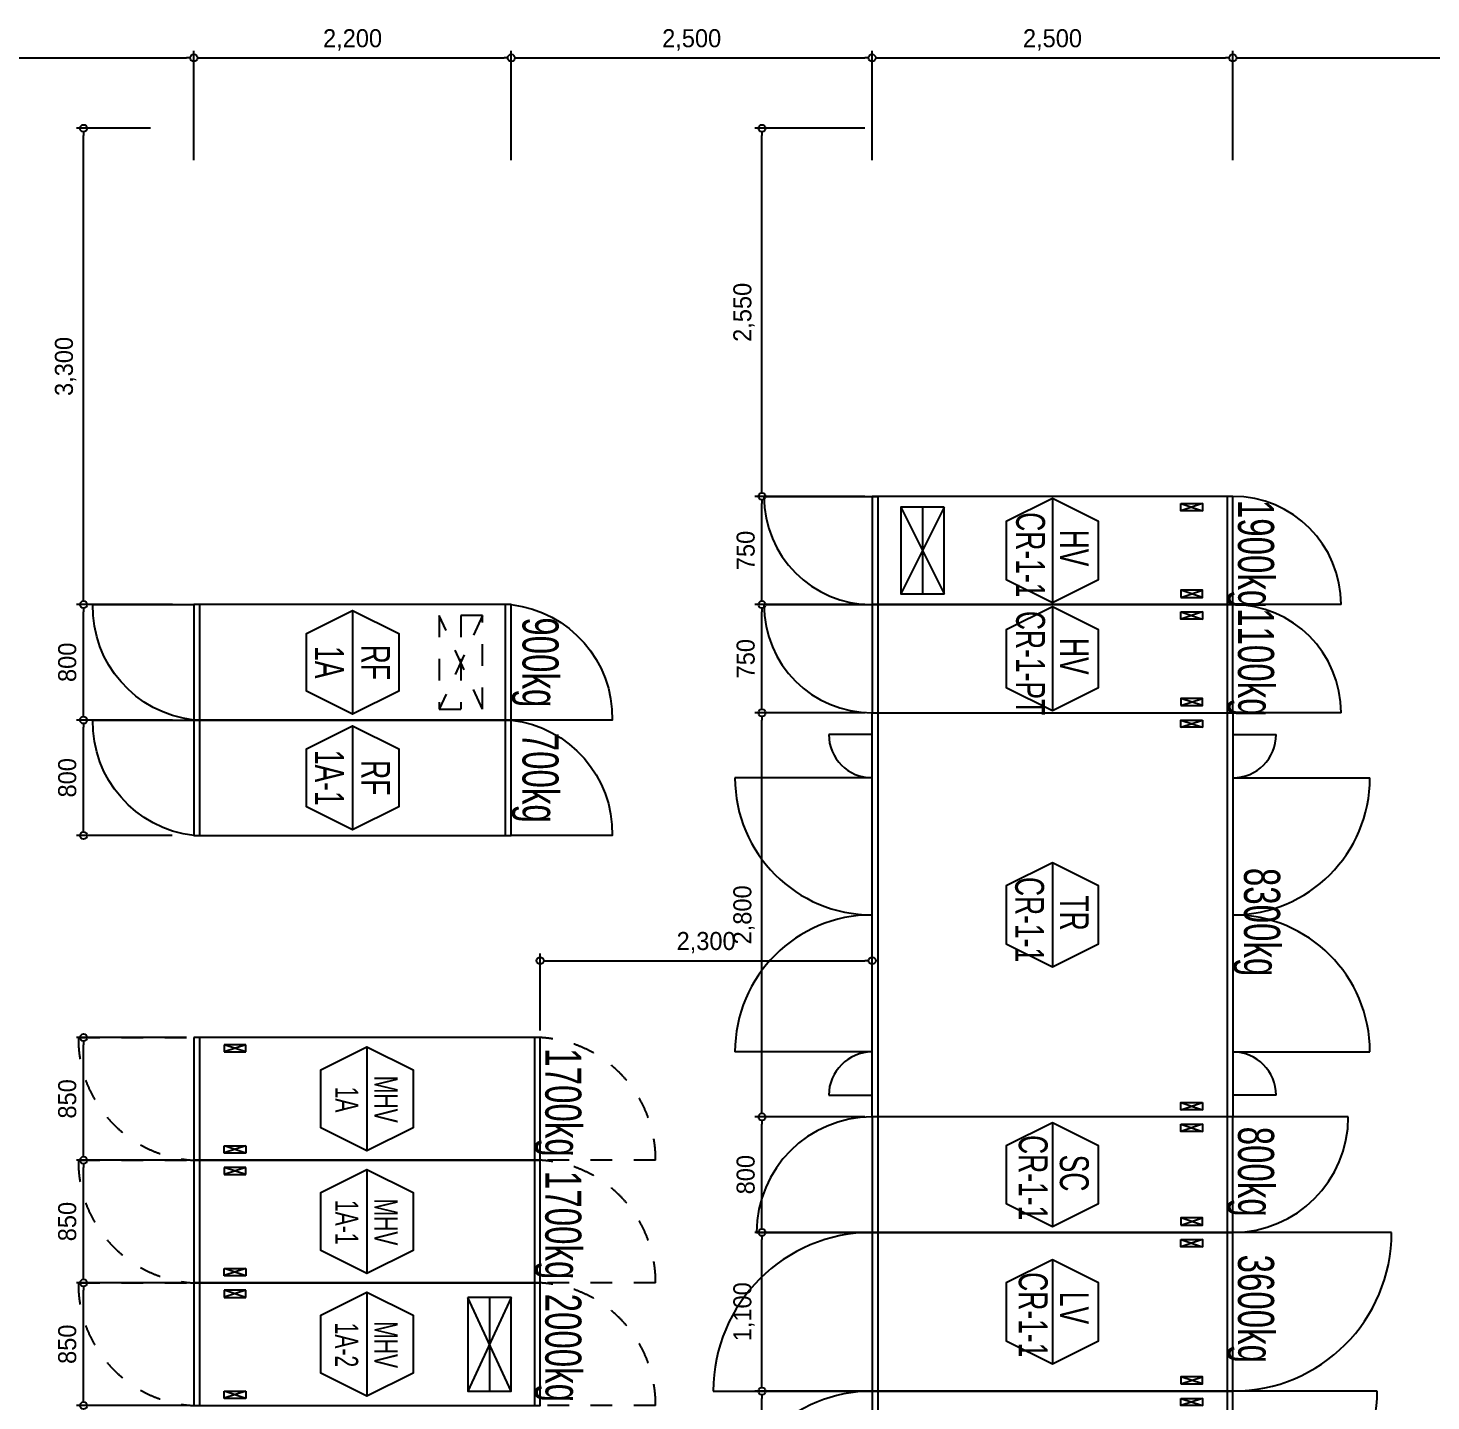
# Model space of a CAD drawing. Header units: millimetres. Extents: x 89978 to 501025, y -351975 to 835730.
# Drawn here: x 110005 to 119726, y -220713 to -211200 of the extents above; entities that cross this region are included whole.
import ezdxf
from ezdxf.enums import TextEntityAlignment as Align

# ---------------------------------------------------------------- set-up
doc = ezdxf.new("R2010")
doc.units = ezdxf.units.MM
doc.header["$LTSCALE"] = 150
doc.linetypes.add('D1', pattern=[3, 1, -1, 1])
doc.layers.get('Defpoints').update_dxf_attribs({"color": 150})
for name, color, linetype in [('------00 Switch Gear', 3, 'Continuous'), ('------00 Switch Gear_Number', 1, 'Continuous'), ('-----36 Dimension', 1, 'Continuous'), ('20251030_전기하중검토', 241, 'Continuous'), ('e-panel-name', 7, 'Continuous')]:
    doc.layers.add(name, color=color, linetype=linetype)
doc.layers.add('NOPLOT', color=191, linetype='Continuous', plot=False)
doc.styles.add('ELEC', font='')
doc.styles.get('ELEC').set_extended_font_data('Dotum')
doc.dimstyles.new('ELEC', dxfattribs={"dimscale": 100, "dimtxt": 2, "dimasz": 1, "dimexe": 2, "dimexo": 1, "dimgap": 1, "dimtad": 1, "dimdec": 0, "dimrnd": 0.25, "dimzin": 9, "dimdsep": 32, "dimlunit": 6, "dimtxsty": 'ELEC', "dimblk": 'Z_DOT', "dimcen": 3, "dimclrd": 7, "dimclre": 7, "dimclrt": 3, "dimadec": 0, "dimazin": 0, "dimtfac": 1, "dimtdec": 0, "dimtix": 1, "dimtmove": 2, "dimatfit": 1, "dimfxl": 1, "dimarcsym": 0})

# ---------------------------------------------------------------- blocks, each defined once
blk = doc.blocks.new('_DOTBLANK')
at = {"color": 0, "linetype": 'ByBlock'}
blk.add_line((-0.5, 0), (-1, 0), dxfattribs=at)
blk.add_circle((0, 0), 0.5, dxfattribs=at)
blk = doc.blocks.new('*D707')
at = {"layer": '-----36 Dimension', "color": 0, "lineweight": -2, "transparency": 16777216}
for p, q in [((111006.7, -215995), (110339.8, -215995)), ((110389.8, -216745), (110389.8, -216045)), ((111003.6, -216795), (110339.8, -216795))]:
    blk.add_line(p, q, dxfattribs=at)
at = {"layer": 'Defpoints', "color": 0, "transparency": 16777216}
for p in [(110389.8, -215995), (111056.7, -215995, 0), (111053.6, -216795, 0)]:
    blk.add_point(p, dxfattribs=at)
at = {"layer": '-----36 Dimension', "color": 0, "lineweight": -2, "transparency": 16777216, "xscale": 50, "yscale": 50, "zscale": 50}
for p, rotation in [((110389.8, -215995), 90), ((110389.8, -216795), 270)]:
    blk.add_blockref('_DOTBLANK', p, dxfattribs=dict(at, rotation=rotation))
at = {"layer": '-----36 Dimension', "color": 0, "transparency": 16777216, "insert": (110277.2, -216395), "char_height": 125, "attachment_point": 5, "rotation": 90, "style": 'ELEC'}
blk.add_mtext('800', dxfattribs=at)
blk = doc.blocks.new('Z_DOT')
for p, q in [((0, -2), (0, 2)), ((-2, 0), (2, 0))]:
    blk.add_line(p, q)
for radius in [2.5, 1.25]:
    blk.add_circle((0, 0), radius)
blk = doc.blocks.new('*D708')
at = {"layer": '-----36 Dimension', "color": 0, "lineweight": -2, "transparency": 16777216}
for p, q in [((111006.7, -215195), (110339.8, -215195)), ((110389.8, -215945), (110389.8, -215245)), ((111003.6, -215995), (110339.8, -215995))]:
    blk.add_line(p, q, dxfattribs=at)
at = {"layer": 'Defpoints', "color": 0, "transparency": 16777216}
for p in [(110389.8, -215195), (111056.7, -215195, 0), (111053.6, -215995, 0)]:
    blk.add_point(p, dxfattribs=at)
at = {"layer": '-----36 Dimension', "color": 0, "lineweight": -2, "transparency": 16777216, "xscale": 50, "yscale": 50, "zscale": 50}
for p, rotation in [((110389.8, -215195), 90), ((110389.8, -215995), 270)]:
    blk.add_blockref('_DOTBLANK', p, dxfattribs=dict(at, rotation=rotation))
at = {"layer": '-----36 Dimension', "color": 0, "transparency": 16777216, "insert": (110277.2, -215595), "char_height": 125, "attachment_point": 5, "rotation": 90, "style": 'ELEC'}
blk.add_mtext('800', dxfattribs=at)
blk = doc.blocks.new('850X2400')
at = {"layer": '------00 Switch Gear'}
for p, q in [((-2360, 850), (-2360, 0)), ((-40, 850), (-40, 0))]:
    blk.add_line(p, q, dxfattribs=at)
at = {"layer": '------00 Switch Gear', "linetype": 'D1'}
for p, q in [((-2040, 800), (-2190, 750)), ((-2040, 750), (-2190, 800)), ((-2040, 50), (-2190, 100)), ((-2040, 100), (-2190, 50))]:
    blk.add_line(p, q, dxfattribs=at)
at = {"layer": '------00 Switch Gear'}
blk.add_lwpolyline([(-2400, 850), (-2400, 0), (0, 0), (0, 850)], close=True, dxfattribs=at)
at = {"layer": '------00 Switch Gear', "linetype": 'D1'}
for points in [[(-2190, 800), (-2190, 750), (-2040, 750), (-2040, 800)], [(-2190, 50), (-2190, 100), (-2040, 100), (-2040, 50)]]:
    blk.add_lwpolyline(points, close=True, dxfattribs=at)
at = {"layer": 'NOPLOT', "linetype": 'D1'}
for p, q in [((-3200, 850), (-2400, 850)), ((800, 0), (0, 0))]:
    blk.add_line(p, q, dxfattribs=at)
for centre, start, end in [((-2356, 842.9), 179.51561, 267.01298), ((-44, 7.1), 359.51561, 87.01298)]:
    blk.add_arc(centre, 844, start, end, dxfattribs=at)
blk = doc.blocks.new('1100X2500')
at = {"layer": '------00 Switch Gear'}
for p, q in [((-2460, 1100), (-2460, 0)), ((1100, 1100), (-42, 1100)), ((-40, 1100), (-40, 0)), ((-210, 1050), (-360, 1000)), ((-360, 1050), (-210, 1000)), ((-210, 50), (-360, 100)), ((-360, 50), (-210, 100)), ((-3600, 0), (-2458, 0))]:
    blk.add_line(p, q, dxfattribs=at)
at = {"layer": '------00 Switch Gear', "elevation": 0}
for points in [[(-2500, 1100), (-2500, 0), (0, 0), (0, 1100)], [(-360, 1050), (-210, 1050), (-210, 1000), (-360, 1000)], [(-360, 50), (-210, 50), (-210, 100), (-360, 100)]]:
    blk.add_lwpolyline(points, close=True, dxfattribs=at)
at = {"layer": '------00 Switch Gear'}
for centre, start, end in [((-2500, 0), 90, 180), ((0, 1100), 270, 0)]:
    blk.add_arc(centre, 1100, start, end, dxfattribs=at)
blk = doc.blocks.new('800X2500')
at = {"layer": '------00 Switch Gear'}
for p, q in [((-2460, 800), (-2460, 0)), ((800, 800), (-42, 800)), ((-40, 800), (-40, 0)), ((-210, 750), (-360, 700)), ((-360, 750), (-210, 700)), ((-210, 50), (-360, 100)), ((-360, 50), (-210, 100)), ((-3300, 0), (-2458, 0))]:
    blk.add_line(p, q, dxfattribs=at)
for points in [[(-2500, 800), (-2500, 0), (0, 0), (0, 800)], [(-360, 750), (-210, 750), (-210, 700), (-360, 700)], [(-360, 50), (-210, 50), (-210, 100), (-360, 100)]]:
    blk.add_lwpolyline(points, close=True, dxfattribs=at)
for centre, start, end in [((-2500, 0), 90, 180), ((0, 800), 270, 0)]:
    blk.add_arc(centre, 800, start, end, dxfattribs=at)
blk = doc.blocks.new('*D750')
at = {"layer": '-----36 Dimension', "color": 0, "lineweight": -2, "transparency": 16777216}
for p, q in [((115803.6, -218745), (115040.8, -218745)), ((115090.8, -219495), (115090.8, -218795)), ((115801.4, -219545), (115040.8, -219545))]:
    blk.add_line(p, q, dxfattribs=at)
at = {"layer": 'Defpoints', "color": 0, "transparency": 16777216}
for p in [(115090.8, -218745), (115853.6, -218745), (115851.4, -219545)]:
    blk.add_point(p, dxfattribs=at)
at = {"layer": '-----36 Dimension', "color": 0, "lineweight": -2, "transparency": 16777216, "xscale": 50, "yscale": 50, "zscale": 50}
for p, rotation in [((115090.8, -218745), 90), ((115090.8, -219545), 270)]:
    blk.add_blockref('_DOTBLANK', p, dxfattribs=dict(at, rotation=rotation))
at = {"layer": '-----36 Dimension', "color": 0, "transparency": 16777216, "insert": (114978.2, -219145), "char_height": 125, "attachment_point": 5, "rotation": 90, "style": 'ELEC'}
blk.add_mtext('800', dxfattribs=at)
blk = doc.blocks.new('*D754')
at = {"layer": '-----36 Dimension', "color": 0, "lineweight": -2, "transparency": 16777216}
for p, q in [((115803.6, -219545), (115040.8, -219545)), ((115090.8, -220595), (115090.8, -219595)), ((115803.6, -220645), (115040.8, -220645))]:
    blk.add_line(p, q, dxfattribs=at)
at = {"layer": 'Defpoints', "color": 0, "transparency": 16777216}
for p in [(115090.8, -219545), (115853.6, -219545), (115853.6, -220645)]:
    blk.add_point(p, dxfattribs=at)
at = {"layer": '-----36 Dimension', "color": 0, "lineweight": -2, "transparency": 16777216, "xscale": 50, "yscale": 50, "zscale": 50}
for p, rotation in [((115090.8, -219545), 90), ((115090.8, -220645), 270)]:
    blk.add_blockref('_DOTBLANK', p, dxfattribs=dict(at, rotation=rotation))
at = {"layer": '-----36 Dimension', "color": 0, "transparency": 16777216, "insert": (114966.2, -220095), "char_height": 125, "attachment_point": 5, "rotation": 90, "style": 'ELEC'}
blk.add_mtext('1,100', dxfattribs=at)
blk = doc.blocks.new('750X2500')
at = {"layer": '------00 Switch Gear'}
for p, q in [((-3250, 750), (-2458, 750)), ((-2460, 750), (-2460, 0)), ((-210, 700), (-360, 650)), ((-360, 700), (-210, 650)), ((-40, 750), (-40, 0)), ((-210, 50), (-360, 100)), ((-360, 50), (-210, 100)), ((750, 0), (-42, 0))]:
    blk.add_line(p, q, dxfattribs=at)
for points in [[(-2500, 750), (-2500, 0), (0, 0), (0, 750)], [(-360, 700), (-210, 700), (-210, 650), (-360, 650)], [(-360, 50), (-210, 50), (-210, 100), (-360, 100)]]:
    blk.add_lwpolyline(points, close=True, dxfattribs=at)
for centre, start, end in [((-2500, 750), 180, 270), ((0, 0), 0, 90)]:
    blk.add_arc(centre, 750, start, end, dxfattribs=at)
blk = doc.blocks.new('*D719')
at = {"layer": '-----36 Dimension', "color": 0, "lineweight": -2, "transparency": 16777216}
for p, q in [((115803.6, -215195), (115040.8, -215195)), ((115090.8, -215895), (115090.8, -215245)), ((115804.6, -215945), (115040.8, -215945))]:
    blk.add_line(p, q, dxfattribs=at)
at = {"layer": 'Defpoints', "color": 0, "transparency": 16777216}
for p in [(115090.8, -215195), (115853.6, -215195), (115854.6, -215945)]:
    blk.add_point(p, dxfattribs=at)
at = {"layer": '-----36 Dimension', "color": 0, "lineweight": -2, "transparency": 16777216, "xscale": 50, "yscale": 50, "zscale": 50}
for p, rotation in [((115090.8, -215195), 90), ((115090.8, -215945), 270)]:
    blk.add_blockref('_DOTBLANK', p, dxfattribs=dict(at, rotation=rotation))
at = {"layer": '-----36 Dimension', "color": 0, "transparency": 16777216, "insert": (114978.2, -215570), "char_height": 125, "attachment_point": 5, "rotation": 90, "style": 'ELEC'}
blk.add_mtext('750', dxfattribs=at)
blk = doc.blocks.new('*D720')
at = {"layer": '-----36 Dimension', "color": 0, "lineweight": -2, "transparency": 16777216}
for p, q in [((115803.6, -214445), (115040.8, -214445)), ((115090.8, -215145), (115090.8, -214495)), ((115803.6, -215195), (115040.8, -215195))]:
    blk.add_line(p, q, dxfattribs=at)
at = {"layer": 'Defpoints', "color": 0, "transparency": 16777216}
for p in [(115090.8, -214445), (115853.6, -214445), (115853.6, -215195)]:
    blk.add_point(p, dxfattribs=at)
at = {"layer": '-----36 Dimension', "color": 0, "lineweight": -2, "transparency": 16777216, "xscale": 50, "yscale": 50, "zscale": 50}
for p, rotation in [((115090.8, -214445), 90), ((115090.8, -215195), 270)]:
    blk.add_blockref('_DOTBLANK', p, dxfattribs=dict(at, rotation=rotation))
at = {"layer": '-----36 Dimension', "color": 0, "transparency": 16777216, "insert": (114978.2, -214820), "char_height": 125, "attachment_point": 5, "rotation": 90, "style": 'ELEC'}
blk.add_mtext('750', dxfattribs=at)
blk = doc.blocks.new('*D723')
at = {"layer": '-----36 Dimension', "color": 0, "lineweight": -2, "transparency": 16777216}
for p, q in [((111103.6, -219895), (110339.8, -219895)), ((110389.8, -220695), (110389.8, -219945)), ((111103.6, -220745), (110339.8, -220745))]:
    blk.add_line(p, q, dxfattribs=at)
at = {"layer": 'Defpoints', "color": 0, "transparency": 16777216}
for p in [(110389.8, -219895), (111153.6, -219895), (111153.6, -220745)]:
    blk.add_point(p, dxfattribs=at)
at = {"layer": '-----36 Dimension', "color": 0, "lineweight": -2, "transparency": 16777216, "xscale": 50, "yscale": 50, "zscale": 50}
for p, rotation in [((110389.8, -219895), 90), ((110389.8, -220745), 270)]:
    blk.add_blockref('_DOTBLANK', p, dxfattribs=dict(at, rotation=rotation))
at = {"layer": '-----36 Dimension', "color": 0, "transparency": 16777216, "insert": (110277.2, -220320), "char_height": 125, "attachment_point": 5, "rotation": 90, "style": 'ELEC'}
blk.add_mtext('850', dxfattribs=at)
blk = doc.blocks.new('*D724')
at = {"layer": '-----36 Dimension', "color": 0, "lineweight": -2, "transparency": 16777216}
for p, q in [((111103.6, -219045), (110339.8, -219045)), ((110389.8, -219845), (110389.8, -219095)), ((111103.6, -219895), (110339.8, -219895))]:
    blk.add_line(p, q, dxfattribs=at)
at = {"layer": 'Defpoints', "color": 0, "transparency": 16777216}
for p in [(110389.8, -219045), (111153.6, -219045), (111153.6, -219895)]:
    blk.add_point(p, dxfattribs=at)
at = {"layer": '-----36 Dimension', "color": 0, "lineweight": -2, "transparency": 16777216, "xscale": 50, "yscale": 50, "zscale": 50}
for p, rotation in [((110389.8, -219045), 90), ((110389.8, -219895), 270)]:
    blk.add_blockref('_DOTBLANK', p, dxfattribs=dict(at, rotation=rotation))
at = {"layer": '-----36 Dimension', "color": 0, "transparency": 16777216, "insert": (110277.2, -219470), "char_height": 125, "attachment_point": 5, "rotation": 90, "style": 'ELEC'}
blk.add_mtext('850', dxfattribs=at)
blk = doc.blocks.new('*D725')
at = {"layer": '-----36 Dimension', "color": 0, "lineweight": -2, "transparency": 16777216}
for p, q in [((111103.6, -218195), (110339.8, -218195)), ((110389.8, -218995), (110389.8, -218245)), ((111103.6, -219045), (110339.8, -219045))]:
    blk.add_line(p, q, dxfattribs=at)
at = {"layer": 'Defpoints', "color": 0, "transparency": 16777216}
for p in [(110389.8, -218195), (111153.6, -218195), (111153.6, -219045)]:
    blk.add_point(p, dxfattribs=at)
at = {"layer": '-----36 Dimension', "color": 0, "lineweight": -2, "transparency": 16777216, "xscale": 50, "yscale": 50, "zscale": 50}
for p, rotation in [((110389.8, -218195), 90), ((110389.8, -219045), 270)]:
    blk.add_blockref('_DOTBLANK', p, dxfattribs=dict(at, rotation=rotation))
at = {"layer": '-----36 Dimension', "color": 0, "transparency": 16777216, "insert": (110277.2, -218620), "char_height": 125, "attachment_point": 5, "rotation": 90, "style": 'ELEC'}
blk.add_mtext('850', dxfattribs=at)
blk = doc.blocks.new('*D727')
at = {"layer": '-----36 Dimension', "color": 0, "lineweight": -2, "transparency": 16777216}
for p, q in [((115803.6, -220645), (115040.8, -220645)), ((115090.8, -221595), (115090.8, -220695)), ((115803.6, -221645), (115040.8, -221645))]:
    blk.add_line(p, q, dxfattribs=at)
at = {"layer": 'Defpoints', "color": 0, "transparency": 16777216}
for p in [(115090.8, -220645), (115853.6, -220645), (115853.6, -221645)]:
    blk.add_point(p, dxfattribs=at)
at = {"layer": '-----36 Dimension', "color": 0, "lineweight": -2, "transparency": 16777216, "xscale": 50, "yscale": 50, "zscale": 50}
for p, rotation in [((115090.8, -220645), 90), ((115090.8, -221645), 270)]:
    blk.add_blockref('_DOTBLANK', p, dxfattribs=dict(at, rotation=rotation))
at = {"layer": '-----36 Dimension', "color": 0, "transparency": 16777216, "insert": (114966.2, -221145), "char_height": 125, "attachment_point": 5, "rotation": 90, "style": 'ELEC'}
blk.add_mtext('1,000', dxfattribs=at)
blk = doc.blocks.new('*D729')
at = {"layer": '-----36 Dimension', "color": 0, "lineweight": -2, "transparency": 16777216}
for p, q in [((115804.6, -215945), (115040.8, -215945)), ((115090.8, -218695), (115090.8, -215995)), ((115801.4, -218745), (115040.8, -218745))]:
    blk.add_line(p, q, dxfattribs=at)
at = {"layer": 'Defpoints', "color": 0, "transparency": 16777216}
for p in [(115090.8, -215945), (115854.6, -215945, 0), (115851.4, -218745, 0)]:
    blk.add_point(p, dxfattribs=at)
at = {"layer": '-----36 Dimension', "color": 0, "lineweight": -2, "transparency": 16777216, "xscale": 50, "yscale": 50, "zscale": 50}
for p, rotation in [((115090.8, -215945), 90), ((115090.8, -218745), 270)]:
    blk.add_blockref('_DOTBLANK', p, dxfattribs=dict(at, rotation=rotation))
at = {"layer": '-----36 Dimension', "color": 0, "transparency": 16777216, "insert": (114966.2, -217345), "char_height": 125, "attachment_point": 5, "rotation": 90, "style": 'ELEC'}
blk.add_mtext('2,800', dxfattribs=at)
blk = doc.blocks.new('*D772')
at = {"layer": '-----36 Dimension', "color": 0, "lineweight": -2, "transparency": 16777216}
for p, q in [((108053.6, -212116), (108053.6, -211357)), ((108103.6, -211407), (111103.6, -211407)), ((111153.6, -212116), (111153.6, -211357))]:
    blk.add_line(p, q, dxfattribs=at)
at = {"layer": 'Defpoints', "color": 0, "transparency": 16777216}
for p in [(111153.6, -211407), (108053.6, -212166), (111153.6, -212166)]:
    blk.add_point(p, dxfattribs=at)
at = {"layer": '-----36 Dimension', "color": 0, "lineweight": -2, "transparency": 16777216, "xscale": 50, "yscale": 50, "zscale": 50, "rotation": 180}
blk.add_blockref('_DOTBLANK', (108053.6, -211407), dxfattribs=at)
at = {"layer": '-----36 Dimension', "color": 0, "lineweight": -2, "transparency": 16777216, "xscale": 50, "yscale": 50, "zscale": 50}
blk.add_blockref('_DOTBLANK', (111153.6, -211407), dxfattribs=at)
at = {"layer": '-----36 Dimension', "color": 0, "transparency": 16777216, "insert": (109603.6, -211282.3), "char_height": 125, "attachment_point": 5, "style": 'ELEC'}
blk.add_mtext('3,100', dxfattribs=at)
blk = doc.blocks.new('*D773')
at = {"layer": '-----36 Dimension', "color": 0, "lineweight": -2, "transparency": 16777216}
for p, q in [((111153.6, -212116), (111153.6, -211357)), ((111203.6, -211407), (113303.6, -211407)), ((113353.6, -212116), (113353.6, -211357))]:
    blk.add_line(p, q, dxfattribs=at)
at = {"layer": 'Defpoints', "color": 0, "transparency": 16777216}
for p in [(113353.6, -211407), (111153.6, -212166), (113353.6, -212166)]:
    blk.add_point(p, dxfattribs=at)
at = {"layer": '-----36 Dimension', "color": 0, "lineweight": -2, "transparency": 16777216, "xscale": 50, "yscale": 50, "zscale": 50, "rotation": 180}
blk.add_blockref('_DOTBLANK', (111153.6, -211407), dxfattribs=at)
at = {"layer": '-----36 Dimension', "color": 0, "lineweight": -2, "transparency": 16777216, "xscale": 50, "yscale": 50, "zscale": 50}
blk.add_blockref('_DOTBLANK', (113353.6, -211407), dxfattribs=at)
at = {"layer": '-----36 Dimension', "color": 0, "transparency": 16777216, "insert": (112253.6, -211282.3), "char_height": 125, "attachment_point": 5, "style": 'ELEC'}
blk.add_mtext('2,200', dxfattribs=at)
blk = doc.blocks.new('*D774')
at = {"layer": '-----36 Dimension', "color": 0, "lineweight": -2, "transparency": 16777216}
for p, q in [((113353.6, -212116), (113353.6, -211357)), ((113403.6, -211407), (115803.6, -211407)), ((115853.6, -212116), (115853.6, -211357))]:
    blk.add_line(p, q, dxfattribs=at)
at = {"layer": 'Defpoints', "color": 0, "transparency": 16777216}
for p in [(115853.6, -211407), (113353.6, -212166), (115853.6, -212166)]:
    blk.add_point(p, dxfattribs=at)
at = {"layer": '-----36 Dimension', "color": 0, "lineweight": -2, "transparency": 16777216, "xscale": 50, "yscale": 50, "zscale": 50, "rotation": 180}
blk.add_blockref('_DOTBLANK', (113353.6, -211407), dxfattribs=at)
at = {"layer": '-----36 Dimension', "color": 0, "lineweight": -2, "transparency": 16777216, "xscale": 50, "yscale": 50, "zscale": 50}
blk.add_blockref('_DOTBLANK', (115853.6, -211407), dxfattribs=at)
at = {"layer": '-----36 Dimension', "color": 0, "transparency": 16777216, "insert": (114603.6, -211282.3), "char_height": 125, "attachment_point": 5, "style": 'ELEC'}
blk.add_mtext('2,500', dxfattribs=at)
blk = doc.blocks.new('*D775')
at = {"layer": '-----36 Dimension', "color": 0, "lineweight": -2, "transparency": 16777216}
for p, q in [((115853.6, -212116), (115853.6, -211357)), ((115903.6, -211407), (118303.6, -211407)), ((118353.6, -212116), (118353.6, -211357))]:
    blk.add_line(p, q, dxfattribs=at)
at = {"layer": 'Defpoints', "color": 0, "transparency": 16777216}
for p in [(118353.6, -211407), (115853.6, -212166), (118353.6, -212166)]:
    blk.add_point(p, dxfattribs=at)
at = {"layer": '-----36 Dimension', "color": 0, "lineweight": -2, "transparency": 16777216, "xscale": 50, "yscale": 50, "zscale": 50, "rotation": 180}
blk.add_blockref('_DOTBLANK', (115853.6, -211407), dxfattribs=at)
at = {"layer": '-----36 Dimension', "color": 0, "lineweight": -2, "transparency": 16777216, "xscale": 50, "yscale": 50, "zscale": 50}
blk.add_blockref('_DOTBLANK', (118353.6, -211407), dxfattribs=at)
at = {"layer": '-----36 Dimension', "color": 0, "transparency": 16777216, "insert": (117103.6, -211282.3), "char_height": 125, "attachment_point": 5, "style": 'ELEC'}
blk.add_mtext('2,500', dxfattribs=at)
blk = doc.blocks.new('*D776')
at = {"layer": '-----36 Dimension', "color": 0, "lineweight": -2, "transparency": 16777216}
for p, q in [((118353.6, -212116), (118353.6, -211357)), ((118403.6, -211407), (121803.6, -211407)), ((121853.6, -212116), (121853.6, -211357))]:
    blk.add_line(p, q, dxfattribs=at)
at = {"layer": 'Defpoints', "color": 0, "transparency": 16777216}
for p in [(121853.6, -211407), (118353.6, -212166), (121853.6, -212166)]:
    blk.add_point(p, dxfattribs=at)
at = {"layer": '-----36 Dimension', "color": 0, "lineweight": -2, "transparency": 16777216, "xscale": 50, "yscale": 50, "zscale": 50, "rotation": 180}
blk.add_blockref('_DOTBLANK', (118353.6, -211407), dxfattribs=at)
at = {"layer": '-----36 Dimension', "color": 0, "lineweight": -2, "transparency": 16777216, "xscale": 50, "yscale": 50, "zscale": 50}
blk.add_blockref('_DOTBLANK', (121853.6, -211407), dxfattribs=at)
at = {"layer": '-----36 Dimension', "color": 0, "transparency": 16777216, "insert": (120103.6, -211282.3), "char_height": 125, "attachment_point": 5, "style": 'ELEC'}
blk.add_mtext('3,500', dxfattribs=at)
blk = doc.blocks.new('*D784')
at = {"layer": '-----36 Dimension', "color": 0, "lineweight": -2, "transparency": 16777216}
for p, q in [((115803.6, -211895), (115040.8, -211895)), ((115090.8, -214395), (115090.8, -211945)), ((115803.6, -214445), (115040.8, -214445))]:
    blk.add_line(p, q, dxfattribs=at)
at = {"layer": 'Defpoints', "color": 0, "transparency": 16777216}
for p in [(115090.8, -211895), (115853.6, -211895), (115853.6, -214445)]:
    blk.add_point(p, dxfattribs=at)
at = {"layer": '-----36 Dimension', "color": 0, "lineweight": -2, "transparency": 16777216, "xscale": 50, "yscale": 50, "zscale": 50}
for p, rotation in [((115090.8, -211895), 90), ((115090.8, -214445), 270)]:
    blk.add_blockref('_DOTBLANK', p, dxfattribs=dict(at, rotation=rotation))
at = {"layer": '-----36 Dimension', "color": 0, "transparency": 16777216, "insert": (114966.2, -213170), "char_height": 125, "attachment_point": 5, "rotation": 90, "style": 'ELEC'}
blk.add_mtext('2,550', dxfattribs=at)
blk = doc.blocks.new('*D788')
at = {"layer": '-----36 Dimension', "color": 0, "lineweight": -2, "transparency": 16777216}
for p, q in [((110853.6, -211895), (110339.8, -211895)), ((110389.8, -215145), (110389.8, -211945)), ((111006.7, -215195), (110339.8, -215195))]:
    blk.add_line(p, q, dxfattribs=at)
at = {"layer": 'Defpoints', "color": 0, "transparency": 16777216}
for p in [(110389.8, -211895), (110903.6, -211895), (111056.7, -215195)]:
    blk.add_point(p, dxfattribs=at)
at = {"layer": '-----36 Dimension', "color": 0, "lineweight": -2, "transparency": 16777216, "xscale": 50, "yscale": 50, "zscale": 50}
for p, rotation in [((110389.8, -211895), 90), ((110389.8, -215195), 270)]:
    blk.add_blockref('_DOTBLANK', p, dxfattribs=dict(at, rotation=rotation))
at = {"layer": '-----36 Dimension', "color": 0, "transparency": 16777216, "insert": (110265.2, -213545), "char_height": 125, "attachment_point": 5, "rotation": 90, "style": 'ELEC'}
blk.add_mtext('3,300', dxfattribs=at)
blk = doc.blocks.new('*D806')
at = {"layer": '-----36 Dimension', "color": 0, "lineweight": -2, "transparency": 16777216}
for p, q in [((113553.6, -218145), (113553.6, -217612.3)), ((115853.6, -218145), (115853.6, -217612.3)), ((113603.6, -217662.3), (115803.6, -217662.3))]:
    blk.add_line(p, q, dxfattribs=at)
at = {"layer": 'Defpoints', "color": 0, "transparency": 16777216}
for p in [(115853.6, -217662.3), (113553.6, -218195), (115853.6, -218195)]:
    blk.add_point(p, dxfattribs=at)
at = {"layer": '-----36 Dimension', "color": 0, "lineweight": -2, "transparency": 16777216, "xscale": 50, "yscale": 50, "zscale": 50, "rotation": 180}
blk.add_blockref('_DOTBLANK', (113553.6, -217662.3), dxfattribs=at)
at = {"layer": '-----36 Dimension', "color": 0, "lineweight": -2, "transparency": 16777216, "xscale": 50, "yscale": 50, "zscale": 50}
blk.add_blockref('_DOTBLANK', (115853.6, -217662.3), dxfattribs=at)
at = {"layer": '-----36 Dimension', "color": 0, "transparency": 16777216, "insert": (114703.6, -217537.6), "char_height": 125, "attachment_point": 5, "style": 'ELEC'}
blk.add_mtext('2,300', dxfattribs=at)
blk = doc.blocks.new('1000X2500')
at = {"layer": '------00 Switch Gear'}
for p, q in [((-2460, 0), (-2460, 1000)), ((1000, 1000), (-42, 1000)), ((-40, 0), (-40, 1000)), ((-2290, 950), (-2140, 900)), ((-2140, 950), (-2290, 900)), ((-2290, 50), (-2140, 100)), ((-2140, 50), (-2290, 100)), ((-3500, 0), (-2458, 0))]:
    blk.add_line(p, q, dxfattribs=at)
at = {"layer": '------00 Switch Gear', "elevation": 0}
for points in [[(0, 0), (0, 1000), (-2500, 1000), (-2500, 0)], [(-2140, 950), (-2290, 950), (-2290, 900), (-2140, 900)], [(-2140, 50), (-2290, 50), (-2290, 100), (-2140, 100)]]:
    blk.add_lwpolyline(points, close=True, dxfattribs=at)
at = {"layer": '------00 Switch Gear'}
for centre, start, end in [((-2500, 0), 90, 180), ((0, 1000), 270, 0)]:
    blk.add_arc(centre, 1000, start, end, dxfattribs=at)

msp = doc.modelspace()

# ---------------------------------------------------------------- linework, layer by layer
at = {"layer": '------00 Switch Gear'}
for p, q in [((111193.6, -215195), (111193.6, -216795)), ((113311.6, -215195), (113311.6, -216795)), ((115893.6, -215945), (115893.6, -218745)), ((117993.6, -215995), (118143.6, -216045)), ((117993.6, -216045), (118143.6, -215995)), ((118313.6, -215945), (118313.6, -218745)), ((115853.6, -216095), (115553.6, -216095)), ((118353.6, -216095), (118653.6, -216095)), ((115853.6, -216395), (114903.6, -216395)), ((118353.6, -216395), (119303.6, -216395)), ((115853.6, -218295), (114903.6, -218295)), ((118353.6, -218295), (119303.6, -218295)), ((115553.6, -218595), (115853.6, -218595)), ((118653.6, -218595), (118353.6, -218595)), ((117993.6, -218645), (118143.6, -218695)), ((117993.6, -218695), (118143.6, -218645))]:
    msp.add_line(p, q, dxfattribs=at)
at = {"layer": '------00 Switch Gear', "elevation": 0}
for points in [[(111153.6, -215995, -0.385743), (110453.6, -215195), (111153.6, -215195)], [(113353.6, -215195, -0.385743), (114053.6, -215995), (113353.6, -215995)]]:
    msp.add_lwpolyline(points, format="xyb", dxfattribs=at)
msp.add_lwpolyline([(111153.6, -215195), (111153.6, -215995), (113353.6, -215995), (113353.6, -215195)], close=True, dxfattribs=at)
at = {"layer": '------00 Switch Gear'}
for points in [[(111153.6, -216795, -0.385743), (110453.6, -215995), (111153.6, -215995)], [(113353.6, -215995, -0.385743), (114053.6, -216795), (113353.6, -216795)]]:
    msp.add_lwpolyline(points, format="xyb", dxfattribs=at)
for points in [[(111153.6, -215995), (111153.6, -216795), (113353.6, -216795), (113353.6, -215995)], [(118353.6, -215945), (118353.6, -218745), (115853.6, -218745), (115853.6, -215945)], [(118143.6, -215995), (118143.6, -216045), (117993.6, -216045), (117993.6, -215995)], [(118143.6, -218645), (118143.6, -218695), (117993.6, -218695), (117993.6, -218645)]]:
    msp.add_lwpolyline(points, close=True, dxfattribs=at)
for centre, radius, start, end in [((115853.6, -216095), 300, 180, 270), ((118353.6, -216095), 300, 270, 0), ((115853.6, -216395), 950, 180, 270), ((118353.6, -216395), 950, 270, 0), ((115853.6, -218295), 950, 90, 180), ((118353.6, -218295), 950, 0, 90), ((115853.6, -218595), 300, 90, 180), ((118353.6, -218595), 300, 0, 90)]:
    msp.add_arc(centre, radius, start, end, dxfattribs=at)
at = {"layer": '------00 Switch Gear_Number', "color": 1}
for points in [[(117103.6, -214460), (117103.6, -215180), (117423.6, -215020.3), (117423.6, -214619.6), (117103.6, -214460), (116783.6, -214619.6), (116783.6, -215020.3), (117103.6, -215180)], [(117103.6, -215210), (117103.6, -215930), (117423.6, -215770.3), (117423.6, -215369.6), (117103.6, -215210), (116783.6, -215369.6), (116783.6, -215770.3), (117103.6, -215930)], [(112253.6, -216035), (112253.6, -216755), (111933.6, -216595.3), (111933.6, -216194.6), (112253.6, -216035), (112573.6, -216194.6), (112573.6, -216595.3), (112253.6, -216755)], [(117103.6, -216985), (117103.6, -217705), (117423.6, -217545.3), (117423.6, -217144.6), (117103.6, -216985), (116783.6, -217144.6), (116783.6, -217545.3), (117103.6, -217705)]]:
    msp.add_lwpolyline(points, dxfattribs=at)
at = {"layer": '------00 Switch Gear_Number', "color": 1, "elevation": 0}
for points in [[(112253.6, -215235), (112253.6, -215955), (111933.6, -215795.3), (111933.6, -215394.6), (112253.6, -215235), (112573.6, -215394.6), (112573.6, -215795.3), (112253.6, -215955)], [(117103.6, -218785), (117103.6, -219505), (117423.6, -219345.3), (117423.6, -218944.6), (117103.6, -218785), (116783.6, -218944.6), (116783.6, -219345.3), (117103.6, -219505)], [(117103.6, -219735), (117103.6, -220455), (117423.6, -220295.3), (117423.6, -219894.6), (117103.6, -219735), (116783.6, -219894.6), (116783.6, -220295.3), (117103.6, -220455)]]:
    msp.add_lwpolyline(points, dxfattribs=at)
at = {"layer": '------00 Switch Gear_Number', "color": 1, "lineweight": -2}
for points in [[(112353.6, -218260), (112353.6, -218980), (112033.6, -218820.3), (112033.6, -218419.6), (112353.6, -218260), (112673.6, -218419.6), (112673.6, -218820.3), (112353.6, -218980)], [(112353.6, -219110), (112353.6, -219830), (112033.6, -219670.3), (112033.6, -219269.6), (112353.6, -219110), (112673.6, -219269.6), (112673.6, -219670.3), (112353.6, -219830)], [(112353.6, -219960), (112353.6, -220680), (112033.6, -220520.3), (112033.6, -220119.6), (112353.6, -219960), (112673.6, -220119.6), (112673.6, -220520.3), (112353.6, -220680)]]:
    msp.add_lwpolyline(points, dxfattribs=at)
at = {"layer": 'NOPLOT'}
for p, q in [((116353.6, -214520), (116053.6, -215120)), ((116053.6, -214520), (116353.6, -215120)), ((116203.6, -214520), (116203.6, -215120)), ((113353.6, -219995), (113053.6, -220645)), ((113353.6, -220645), (113053.6, -219995)), ((113203.6, -219995), (113203.6, -220645))]:
    msp.add_line(p, q, dxfattribs=at)
at = {"layer": 'NOPLOT', "linetype": 'D1'}
for p, q in [((113153.6, -215270), (112853.6, -215920)), ((113153.6, -215920), (112853.6, -215270)), ((113003.6, -215270), (113003.6, -215920))]:
    msp.add_line(p, q, dxfattribs=at)
at = {"layer": 'NOPLOT', "elevation": 0}
msp.add_lwpolyline([(116353.6, -214520), (116053.6, -214520), (116053.6, -215120), (116353.6, -215120)], close=True, dxfattribs=at)
at = {"layer": 'NOPLOT', "linetype": 'D1', "elevation": 0}
msp.add_lwpolyline([(112853.6, -215270), (112853.6, -215920), (113153.6, -215920), (113153.6, -215270)], close=True, dxfattribs=at)
at = {"layer": 'NOPLOT'}
msp.add_lwpolyline([(113053.6, -219995), (113053.6, -220645), (113353.6, -220645), (113353.6, -219995)], close=True, dxfattribs=at)

# ---------------------------------------------------------------- block references
at = {"layer": 'e-panel-name'}
for name, p in [('750X2500', (118353.6, -215195)), ('750X2500', (118353.6, -215945)), ('850X2400', (113553.6, -219045)), ('800X2500', (118353.6, -219545)), ('850X2400', (113553.6, -219895)), ('1100X2500', (118353.6, -220645)), ('850X2400', (113553.6, -220745))]:
    msp.add_blockref(name, p, dxfattribs=at)
at = {"layer": 'e-panel-name', "rotation": 180}
msp.add_blockref('1000X2500', (115853.6, -220645), dxfattribs=at)

# ---------------------------------------------------------------- texts
at = {"layer": '------00 Switch Gear_Number', "color": 0, "style": 'ELEC', "width": 0.7}
for s, p in [('CR-1-1', (116951.9, -214850)), ('HV', (117254.7, -214803.2)), ('CR-1-PT', (116951.9, -215600)), ('HV', (117254.7, -215553.2)), ('CR-1-1', (116945.3, -217377.5)), ('TR', (117254.8, -217332.8)), ('CR-1-1', (116970.1, -219165.8)), ('SC', (117254.8, -219134)), ('CR-1-1', (116970.1, -220115.8)), ('LV', (117254.8, -220069))]:
    msp.add_text(s, height=200, rotation=270, dxfattribs=at).set_placement(p, align=Align.MIDDLE_CENTER)
at = {"layer": '------00 Switch Gear_Number', "color": 7, "style": 'ELEC', "width": 0.7}
for s, p in [('1A', (112093.6, -215595)), ('RF', (112413.6, -215595)), ('1A-1', (112093.6, -216395)), ('RF', (112413.6, -216395))]:
    msp.add_text(s, height=200, rotation=270, dxfattribs=at).set_placement(p, align=Align.MIDDLE_CENTER)
at = {"layer": '------00 Switch Gear_Number', "color": 7, "lineweight": -2, "style": 'ELEC', "width": 0.7}
for s, p in [('MHV', (112485.6, -218622.5)), ('1A', (112213.9, -218624.4)), ('1A-1', (112213.9, -219474.4)), ('MHV', (112485.6, -219472.5)), ('MHV', (112485.6, -220322.5)), ('1A-2', (112213.9, -220324.4))]:
    msp.add_text(s, height=160, rotation=270, dxfattribs=at).set_placement(p, align=Align.MIDDLE)
at = {"layer": '20251030_전기하중검토', "style": 'ELEC', "width": 0.7}
for s, p in [('1900kg', (118483, -214845)), ('900kg', (113525, -215595)), ('1100kg', (118483, -215595)), ('700kg', (113525, -216395)), ('8300kg', (118525, -217395)), ('1700kg', (113683, -218645)), ('800kg', (118483, -219124.3)), ('1700kg', (113683, -219495)), ('3600kg', (118483, -220074.3)), ('2000kg', (113683, -220345))]:
    msp.add_text(s, height=250, rotation=270, dxfattribs=at).set_placement(p, align=Align.MIDDLE)

# ---------------------------------------------------------------- dimensions: what is measured, and where the dimension line sits
at = {"layer": '-----36 Dimension'}
for base, p1, p2, picture, middle in [((111153.6, -211407), (108053.6, -212166), (111153.6, -212166), '*D772', (109603.6, -211282.3)), ((113353.6, -211407), (111153.6, -212166), (113353.6, -212166), '*D773', (112253.6, -211282.3)), ((115853.6, -211407), (113353.6, -212166), (115853.6, -212166), '*D774', (114603.6, -211282.3)), ((118353.6, -211407), (115853.6, -212166), (118353.6, -212166), '*D775', (117103.6, -211282.3)), ((121853.6, -211407), (118353.6, -212166), (121853.6, -212166), '*D776', (120103.6, -211282.3)), ((115853.6, -217662.3), (113553.6, -218195), (115853.6, -218195), '*D806', (114703.6, -217537.6))]:
    dim = msp.add_linear_dim(base=base, p1=p1, p2=p2, dimstyle='ELEC', override={"dimscale": 50, "dimtxt": 2.5, "dimexe": 1, "dimtad": 2, "dimblk1": 'DOTBLANK', "dimblk2": 'DOTBLANK', "dimsah": 1, "dimclrd": 0, "dimclre": 0, "dimclrt": 0}, dxfattribs=at)
    dim.commit()
    dim.dimension.update_dxf_attribs({"geometry": picture, "text_midpoint": middle})
for base, p1, p2, angle, picture, middle in [((110389.8, -211895), (111056.7, -215195), (110903.6, -211895), 270, '*D788', (110265.2, -213545)), ((115090.8, -211895), (115853.6, -214445), (115853.6, -211895), 270, '*D784', (114966.2, -213170)), ((115090.8, -214445), (115853.6, -215195), (115853.6, -214445), 270, '*D720', (114978.2, -214820)), ((110389.8, -215195, 0), (111053.6, -215995), (111056.7, -215195), 270, '*D708', (110277.2, -215595, 0)), ((115090.8, -215195), (115854.6, -215945), (115853.6, -215195), 270, '*D719', (114978.2, -215570)), ((110389.8, -215995, 0), (111053.6, -216795), (111056.7, -215995), 270, '*D707', (110277.2, -216395, 0)), ((115090.8, -215945, 0), (115851.4, -218745, 0), (115854.6, -215945, 0), 270, '*D729', (114966.2, -217345, 0)), ((110389.8, -218195), (111153.6, -219045), (111153.6, -218195), 90, '*D725', (110277.2, -218620)), ((115090.8, -218745), (115851.4, -219545), (115853.6, -218745), 90, '*D750', (114978.2, -219145)), ((110389.8, -219045), (111153.6, -219895), (111153.6, -219045), 90, '*D724', (110277.2, -219470)), ((115090.8, -219545), (115853.6, -220645), (115853.6, -219545), 90, '*D754', (114966.2, -220095)), ((110389.8, -219895), (111153.6, -220745), (111153.6, -219895), 90, '*D723', (110277.2, -220320)), ((115090.8, -220645), (115853.6, -221645), (115853.6, -220645), 90, '*D727', (114966.2, -221145))]:
    dim = msp.add_linear_dim(base=base, p1=p1, p2=p2, angle=angle, dimstyle='ELEC', override={"dimscale": 50, "dimtxt": 2.5, "dimexe": 1, "dimtad": 2, "dimblk1": 'DOTBLANK', "dimblk2": 'DOTBLANK', "dimsah": 1, "dimclrd": 0, "dimclre": 0, "dimclrt": 0}, dxfattribs=at)
    dim.commit()
    dim.dimension.update_dxf_attribs({"geometry": picture, "text_midpoint": middle})

doc.saveas('drawing.dxf')
